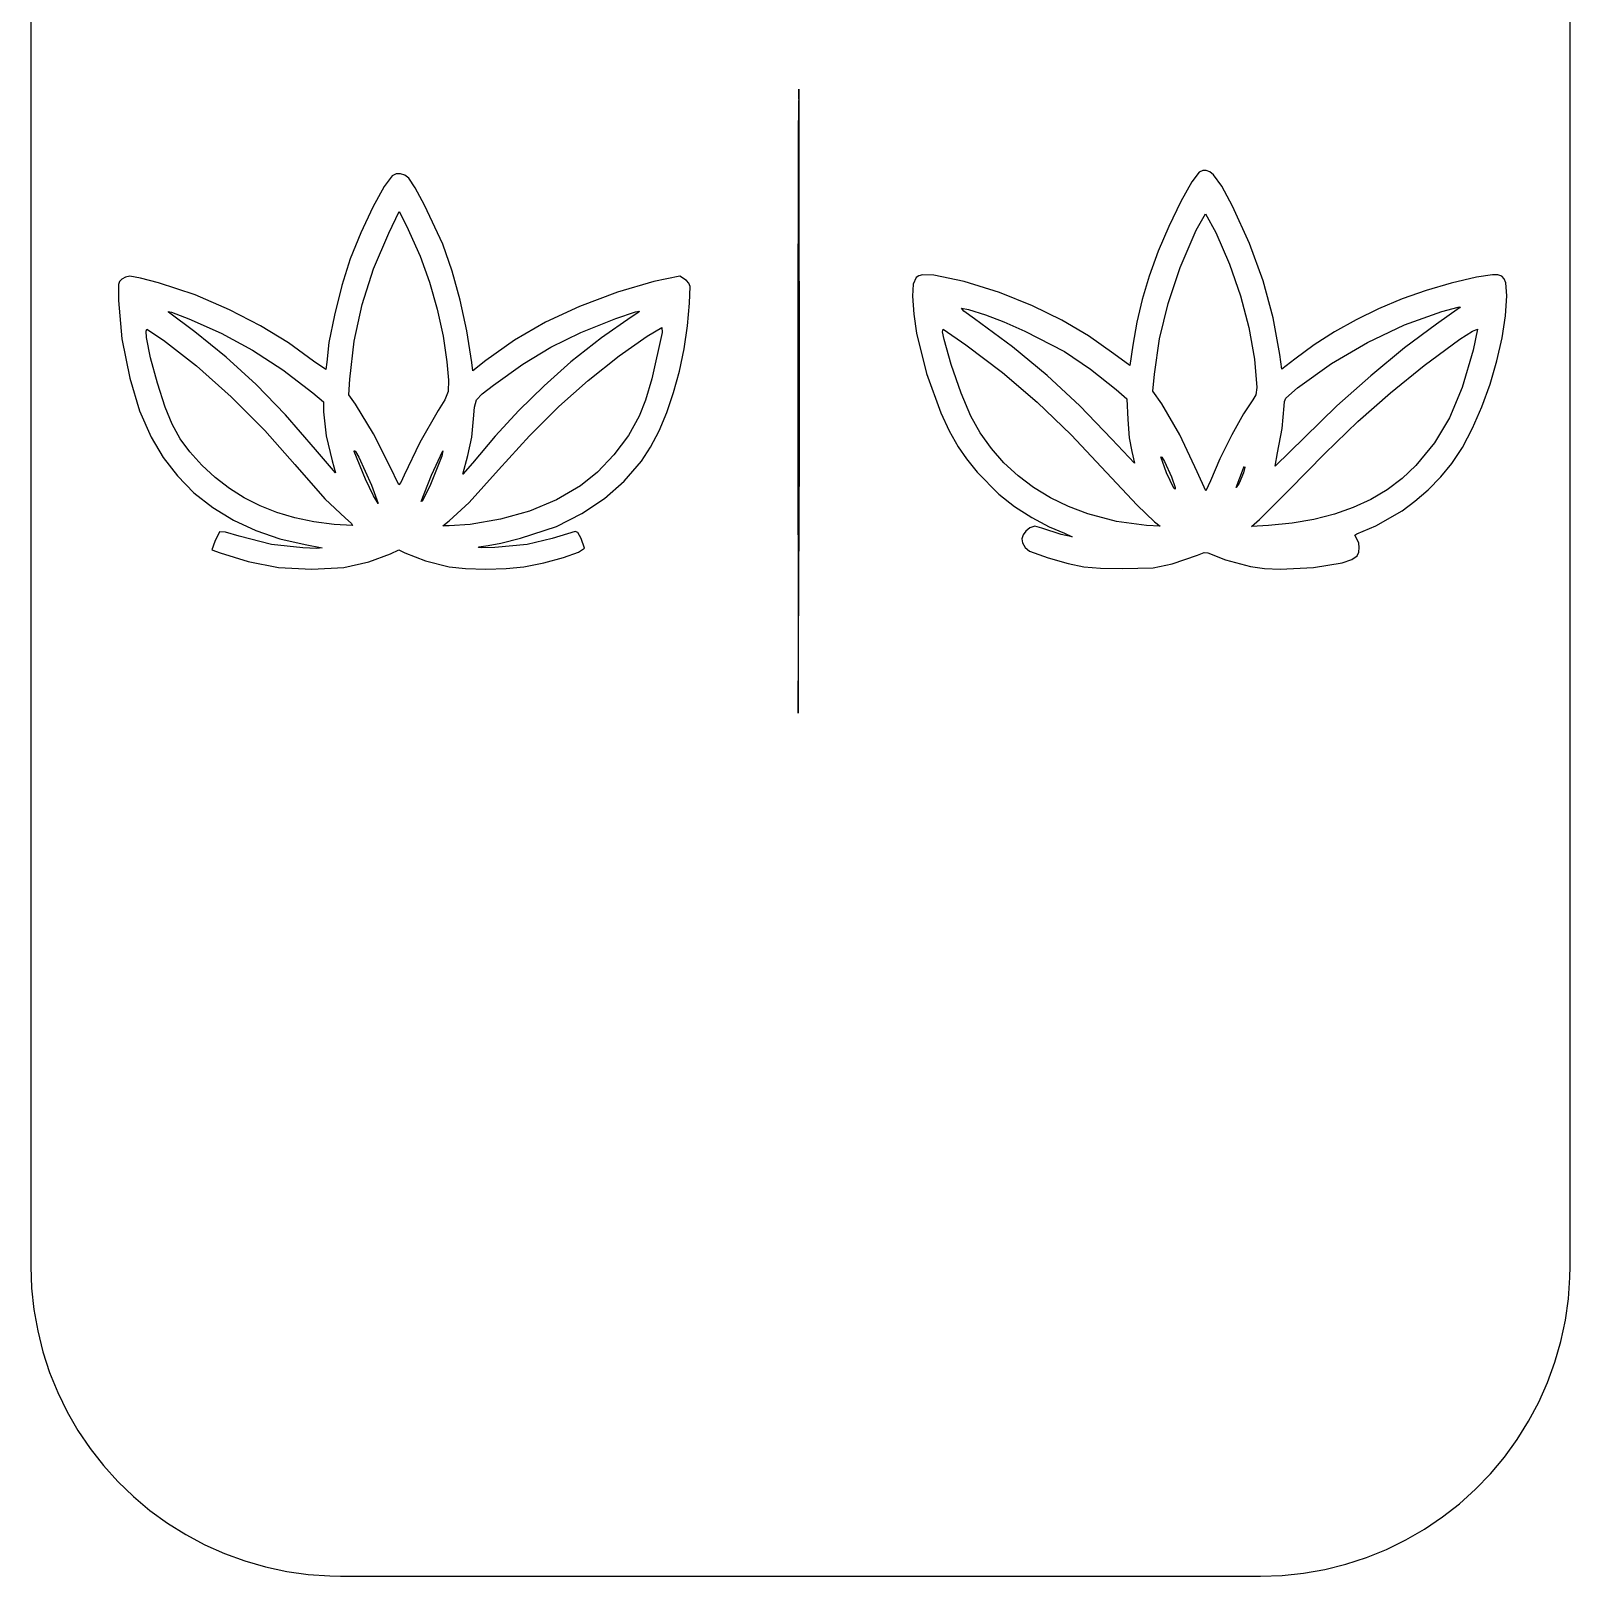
# Model space of a CAD drawing. Extents: x 45 to 235, y 1 to 395.
# Drawn here: x 44.6 to 235.4, y 1 to 192.6 of the extents above; entities that cross this region are included whole.
import ezdxf

# ---------------------------------------------------------------- set-up
doc = ezdxf.new("R2010")
doc.units = 0

msp = doc.modelspace()

# ---------------------------------------------------------------- linework, layer by layer
at = {"layer": 'Layer 1'}
for p, q in [((44.6336, 356.5), (44.6336, 39.4004)), ((235.443, 39.4004), (235.443, 356.494)), ((139.811261, 185.212465), (139.765057, 180.290676)), ((139.824338, 185.372512), (139.811261, 185.212465)), ((139.837967, 185.082537), (139.824338, 185.372512)), ((139.866767, 183.1088), (139.837967, 185.082537)), ((139.913901, 140.1201), (139.866767, 183.1088)), ((139.765057, 180.290676), (139.708, 152.169)), ((89.4183, 174.635), (88.413292, 173.282067)), ((89.418346, 174.63492), (89.4183, 174.635)), ((89.897126, 174.847953), (89.418346, 174.63492)), ((90.450329, 174.865628), (89.897126, 174.847953)), ((91.003534, 174.693527), (90.450329, 174.865628)), ((91.482316, 174.337231), (91.003534, 174.693527)), ((92.287625, 173.115157), (91.482316, 174.337231)), ((189.442, 175.071), (188.561959, 173.89358)), ((189.896153, 175.261502), (189.441985, 175.071106)), ((189.441985, 175.071106), (189.442, 175.071)), ((190.332879, 175.284448), (189.896153, 175.261502)), ((190.77007, 175.121339), (190.332879, 175.284448)), ((191.225634, 174.75357), (190.77007, 175.121339)), ((192.263512, 173.329627), (191.225634, 174.75357)), ((88.413292, 173.282067), (87.019428, 170.732795)), ((93.44458, 170.975829), (92.287625, 173.115157)), ((188.561959, 173.89358), (187.194454, 171.426799)), ((193.589775, 170.863776), (192.263512, 173.329627)), ((87.019428, 170.732795), (85.525092, 167.55465)), ((95.689646, 166.140871), (93.44458, 170.975829)), ((187.194454, 171.426799), (185.685547, 168.33115)), ((195.699333, 166.21176), (193.589775, 170.863776)), ((89.001532, 167.53026), (90.291512, 170.20946)), ((90.291512, 170.20946), (91.184578, 168.42333)), ((189.084775, 167.86691), (190.235835, 169.91104)), ((190.235835, 169.91104), (191.505975, 167.58907)), ((85.525092, 167.55465), (84.21867, 164.3151)), ((87.103768, 163.097474), (89.001532, 167.53026)), ((91.184578, 168.42333), (92.891328, 164.65261)), ((185.685547, 168.33115), (184.3813, 165.26713)), ((187.109178, 163.265479), (189.084775, 167.86691)), ((191.50597, 167.5891), (193.210856, 163.651549)), ((191.505975, 167.58907), (191.50597, 167.5891)), ((96.862107, 162.797463), (95.689646, 166.140871)), ((184.3813, 165.26713), (183.263416, 162.160318)), ((197.382824, 161.585808), (195.699333, 166.21176)), ((84.21867, 164.3151), (83.179863, 161.017586)), ((85.682307, 158.666555), (87.103768, 163.097474)), ((92.891328, 164.65261), (92.89133, 164.65251)), ((92.89133, 164.65251), (94.053557, 161.4229)), ((185.604302, 158.799844), (187.109178, 163.265479)), ((193.210856, 163.651549), (194.577124, 159.740046)), ((55.49672, 161.144678), (55.481836, 159.155131)), ((55.632541, 161.527332), (55.49672, 161.144678)), ((55.8986, 161.794631), (55.632541, 161.527332)), ((56.379863, 162.057589), (55.8986, 161.794631)), ((56.890895, 162.171703), (56.379863, 162.057589)), ((58.234523, 161.943166), (56.890895, 162.171703)), ((60.435866, 161.370427), (58.234523, 161.943166)), ((65.007865, 159.869583), (60.435866, 161.370427)), ((83.179863, 161.017586), (82.248966, 157.344238)), ((94.053557, 161.4229), (95.014843, 158.07608)), ((97.865255, 159.189841), (96.862107, 162.797463)), ((121.858976, 161.509305), (117.361397, 160.206921)), ((125.061607, 162.171661), (121.858976, 161.509305)), ((125.914981, 161.655668), (125.061607, 162.171661)), ((126.211119, 161.321385), (125.914981, 161.655668)), ((126.34911, 160.916403), (126.211119, 161.321385)), ((126.292053, 158.837548), (126.34911, 160.916403)), ((153.99255, 161.171169), (153.917822, 159.69048)), ((154.36683, 162.009967), (153.99255, 161.171169)), ((154.708745, 162.229939), (154.36683, 162.009967)), ((155.17648, 162.338975), (154.708745, 162.229939)), ((156.557322, 162.29029), (155.17648, 162.338975)), ((160.328042, 161.511338), (156.557322, 162.29029)), ((164.694142, 160.16678), (160.328042, 161.511338)), ((183.263416, 162.160318), (182.389268, 159.271193)), ((198.638389, 157.004515), (197.382824, 161.585808)), ((220.700437, 161.313595), (217.616606, 160.411497)), ((223.854736, 162.052196), (220.700437, 161.313595)), ((225.835916, 162.359502), (223.854736, 162.052196)), ((226.491722, 162.337215), (225.835916, 162.359502)), ((226.963101, 162.173758), (226.491722, 162.337215)), ((227.279124, 161.851224), (226.963101, 162.173758)), ((227.468861, 161.351703), (227.279124, 161.851224)), ((227.585766, 159.750076), (227.468861, 161.351703)), ((55.481836, 159.155131), (55.888677, 154.419403)), ((69.272551, 158.016159), (65.007865, 159.869583)), ((98.678627, 155.396159), (97.865255, 159.189841)), ((117.361397, 160.206921), (112.64923, 158.430714)), ((153.917822, 159.69048), (154.075387, 157.489637)), ((168.786445, 158.518327), (164.694142, 160.16678)), ((182.389268, 159.271193), (181.727223, 156.467661)), ((194.577124, 159.740046), (195.608492, 155.828545)), ((214.616035, 159.351718), (211.711517, 158.140071)), ((217.616606, 160.411497), (214.616035, 159.351718)), ((227.440605, 157.25607), (227.585766, 159.750076)), ((61.693524, 157.726252), (61.685151, 157.799744)), ((61.685151, 157.799744), (62.043307, 157.703925)), ((64.948254, 155.265362), (61.693524, 157.726252)), ((62.043307, 157.703925), (64.194104, 156.892724)), ((73.107456, 156.041801), (69.272551, 158.016159)), ((82.248966, 157.344238), (81.578547, 153.96112)), ((84.714821, 154.142614), (85.682307, 158.666555)), ((95.014843, 158.07608), (95.737977, 154.747875)), ((112.64923, 158.430714), (108.420804, 156.461007)), ((119.028381, 157.111067), (115.374255, 154.526138)), ((117.143046, 156.932477), (119.598979, 157.775928)), ((120.00083, 157.72629), (119.028381, 157.111067)), ((119.598979, 157.775928), (120.039929, 157.859032)), ((120.000856, 157.726313), (120.00083, 157.72629)), ((120.039929, 157.859032), (120.000856, 157.726313)), ((126.037816, 156.005669), (126.292053, 158.837548)), ((154.075387, 157.489637), (154.430404, 155.115064)), ((160.274676, 157.851335), (159.985671, 158.224377)), ((159.985671, 158.224377), (160.850206, 158.050415)), ((161.598148, 156.89222), (160.274676, 157.851335)), ((160.850206, 158.050415), (162.987358, 157.368522)), ((162.987358, 157.368522), (162.98737, 157.3685)), ((162.98737, 157.3685), (165.241741, 156.524429)), ((172.426625, 156.743358), (168.786445, 158.518327)), ((184.54968, 154.412342), (185.604302, 158.799844)), ((211.711517, 158.140071), (208.915846, 156.782371)), ((214.906455, 156.138612), (219.548236, 157.7852)), ((221.73127, 158.24172), (218.89331, 156.21744)), ((219.548236, 157.7852), (221.570035, 158.340885)), ((221.570035, 158.340885), (221.81718, 158.360111)), ((221.731286, 158.241656), (221.73127, 158.24172)), ((221.81718, 158.360111), (221.731286, 158.241656)), ((227.027291, 154.529967), (227.440605, 157.25607)), ((58.902837, 155.347355), (58.99443, 155.622639)), ((58.968694, 154.592513), (58.902837, 155.347355)), ((58.99443, 155.622639), (61.0584, 154.253269)), ((64.194104, 156.892724), (64.19413, 156.892762)), ((64.19413, 156.892762), (68.210438, 155.1333)), ((68.855132, 152.140595), (64.948254, 155.265362)), ((76.559091, 153.922321), (73.107456, 156.041801)), ((99.281756, 151.494571), (98.678627, 155.396159)), ((108.420804, 156.461007), (104.579375, 154.245708)), ((109.105469, 153.38254), (112.822849, 155.20123)), ((112.822849, 155.20123), (117.143046, 156.932477)), ((121.01288, 154.729578), (122.8387, 155.801252)), ((122.87843, 155.186012), (121.59341, 149.438143)), ((122.8387, 155.801252), (122.878392, 155.186029)), ((122.878392, 155.186029), (122.87843, 155.186012)), ((125.612641, 153.184257), (126.037816, 156.005669)), ((157.651521, 155.269649), (157.708306, 155.622031)), ((157.834514, 154.317469), (157.651521, 155.269649)), ((157.708306, 155.622031), (160.526426, 153.677131)), ((166.309988, 153.416368), (161.598148, 156.89222)), ((165.241741, 156.524429), (167.849618, 155.37895)), ((167.849618, 155.37895), (172.7714, 152.82379)), ((175.743062, 154.774891), (172.426625, 156.743358)), ((181.727223, 156.467661), (181.24565, 153.61763)), ((195.608492, 155.828545), (196.30868, 151.891)), ((199.464165, 152.486476), (198.638389, 157.004515)), ((206.241814, 155.284432), (203.702213, 153.652069)), ((208.915846, 156.782371), (206.241814, 155.284432)), ((210.307479, 153.974789), (214.906455, 156.138612)), ((218.89331, 156.21744), (214.922579, 153.277147)), ((221.76848, 154.359459), (223.331655, 155.361987)), ((223.331655, 155.361987), (223.973855, 155.622153)), ((223.973855, 155.622153), (223.41817, 153.002493)), ((55.888677, 154.419403), (56.890896, 149.549711)), ((59.473215, 152.070223), (58.968694, 154.592513)), ((61.0584, 154.253269), (61.05843, 154.253255)), ((61.05843, 154.253255), (65.167461, 151.048763)), ((68.210438, 155.1333), (72.092788, 153.027774)), ((79.673965, 151.633533), (76.559091, 153.922321)), ((81.578547, 153.96112), (81.32117, 151.5343)), ((84.178982, 149.43076), (84.714821, 154.142614)), ((95.737977, 154.747875), (96.18575, 151.57411)), ((104.579375, 154.245708), (101.028197, 151.732721)), ((105.611352, 151.269882), (109.105469, 153.38254)), ((115.374255, 154.526138), (111.586171, 151.554217)), ((117.57954, 152.288532), (121.01288, 154.729578)), ((154.430404, 155.115064), (155.651856, 150.117305)), ((158.717966, 151.243515), (157.834514, 154.317469)), ((160.526426, 153.677131), (160.52647, 153.677161)), ((160.52647, 153.677161), (165.071804, 150.231724)), ((170.610663, 149.864255), (166.309988, 153.416368)), ((178.864142, 152.54595), (175.743062, 154.774891)), ((181.24565, 153.61763), (180.848732, 151.0972)), ((183.924845, 150.04531), (184.54968, 154.412342)), ((203.702213, 153.652069), (201.309836, 151.891096)), ((205.853631, 151.349549), (210.307479, 153.974789)), ((214.922579, 153.277147), (210.73416, 149.84194)), ((217.345325, 151.117133), (221.76848, 154.359459)), ((226.379083, 151.6727), (227.027291, 154.529967)), ((60.308914, 148.907904), (59.473215, 152.070223)), ((72.56664, 148.753467), (68.855132, 152.140595)), ((72.092788, 153.027774), (75.870958, 150.55758)), ((81.202095, 150.601543), (79.673965, 151.633533)), ((81.32117, 151.5343), (81.202095, 150.601543)), ((96.18575, 151.57411), (96.392271, 149.283149)), ((99.420677, 150.462581), (99.281756, 151.494571)), ((101.028197, 151.732721), (99.420677, 150.462581)), ((111.586171, 151.554217), (108.258574, 148.584155)), ((113.712076, 149.229474), (117.57954, 152.288532)), ((125.031644, 150.422848), (125.612641, 153.184257)), ((139.708, 152.169), (139.767538, 108.0119)), ((139.708, 152.169), (139.708, 152.169)), ((172.7714, 152.82379), (175.976515, 150.665546)), ((180.848732, 151.0972), (178.864142, 152.54595)), ((196.30868, 151.891), (196.628695, 148.395637)), ((199.702316, 150.640806), (199.464165, 152.486476)), ((201.309836, 151.891096), (199.702316, 150.640806)), ((201.647236, 148.31871), (205.853631, 151.349549)), ((223.41817, 153.0024), (222.059656, 148.380787)), ((223.41817, 153.002493), (223.41817, 153.0024)), ((225.529237, 148.785202), (226.379083, 151.6727)), ((56.890896, 149.549711), (58.108936, 145.486265)), ((65.167461, 151.048763), (69.475566, 147.207962)), ((75.870958, 150.55758), (79.57473, 147.704112)), ((84.040061, 147.48586), (84.178982, 149.43076)), ((101.960946, 148.656737), (105.611352, 151.269882)), ((121.59341, 149.438143), (120.807638, 146.82748)), ((124.309943, 147.770979), (125.031644, 150.422848)), ((155.651856, 150.117305), (157.420311, 145.242358)), ((159.954923, 147.659769), (158.717966, 151.243515)), ((165.071804, 150.231724), (169.36782, 146.564881)), ((174.662031, 146.10005), (170.610663, 149.864255)), ((175.976515, 150.665546), (179.18163, 148.12031)), ((183.726386, 147.9218), (183.924845, 150.04531)), ((210.73416, 149.84194), (206.527141, 146.086708)), ((213.1817, 147.730288), (217.345325, 151.117133)), ((61.27671, 145.957689), (60.308914, 148.907904)), ((76.21488, 144.975611), (72.56664, 148.753467)), ((79.57473, 147.704112), (80.92425, 146.592742)), ((96.349479, 147.892695), (95.956901, 146.829698)), ((96.392271, 149.283149), (96.349479, 147.892695)), ((99.877123, 146.833392), (100.56925, 147.578544)), ((100.56925, 147.578544), (101.960946, 148.656737)), ((108.258574, 148.584155), (105.133778, 145.521064)), ((110.08276, 146.004818), (113.712076, 149.229474)), ((123.462654, 145.278188), (124.309943, 147.770979)), ((161.141646, 144.825831), (159.954923, 147.659769)), ((179.18163, 148.12031), (180.49146, 146.98909)), ((184.817906, 146.33413), (183.726386, 147.9218)), ((196.628695, 148.395637), (196.484502, 147.473114)), ((200.213369, 147.068423), (201.647236, 148.31871)), ((209.146466, 144.161114), (213.1817, 147.730288)), ((222.059656, 148.380787), (220.513226, 144.637358)), ((224.511012, 145.968407), (225.529237, 148.785202)), ((62.162957, 143.841311), (61.27671, 145.957689)), ((69.475566, 147.207962), (73.653428, 143.039708)), ((80.92425, 146.592742), (80.92425, 145.382142)), ((84.893435, 146.29511), (84.040061, 147.48586)), ((87.121135, 142.643462), (84.893435, 146.29511)), ((95.956901, 146.829698), (95.11407, 145.52111)), ((99.519896, 144.489097), (99.616645, 145.958003)), ((99.616645, 145.958003), (99.877123, 146.833392)), ((106.460884, 142.389445), (110.08276, 146.004818)), ((120.807638, 146.82748), (120.04047, 144.806612)), ((169.36782, 146.564881), (173.604286, 142.499878)), ((178.625948, 141.98792), (174.662031, 146.10005)), ((180.49146, 146.98909), (180.610535, 144.40912)), ((187.048087, 142.52868), (184.817906, 146.33413)), ((196.130067, 146.85014), (194.959158, 145.125098)), ((196.484502, 147.473114), (196.130067, 146.85014)), ((199.756914, 143.300184), (200.000026, 146.11582)), ((200.000026, 146.11582), (200.028554, 146.65538)), ((200.028554, 146.65538), (200.213369, 147.068423)), ((206.527141, 146.086708), (202.50061, 142.18634)), ((223.357663, 143.323249), (224.511012, 145.968407)), ((58.108936, 145.486265), (59.550246, 142.226571)), ((63.157114, 142.035645), (62.162957, 143.841311)), ((79.931954, 140.678662), (76.21488, 144.975611)), ((80.92425, 145.382142), (81.244265, 142.377967)), ((95.11407, 145.52111), (92.831793, 141.579219)), ((99.286707, 142.226662), (99.519896, 144.489097)), ((105.133778, 145.521064), (102.183879, 142.3389)), ((120.04047, 144.806612), (118.704593, 142.430685)), ((122.504895, 142.994011), (123.462654, 145.278188)), ((157.420311, 145.242358), (158.459081, 143.021301)), ((162.321017, 142.75416), (161.141646, 144.825831)), ((180.610535, 144.40912), (180.784187, 142.134284)), ((194.959158, 145.125098), (193.490562, 142.501406)), ((205.018212, 140.204949), (209.146466, 144.161114)), ((220.513226, 144.637358), (218.643061, 141.5042)), ((59.550246, 142.226571), (61.019347, 139.709782)), ((64.352208, 140.389987), (63.157114, 142.035645)), ((73.653428, 143.039708), (77.37173, 138.852855)), ((81.244265, 142.377967), (81.99593, 139.269602)), ((89.140455, 138.63459), (87.121135, 142.643462)), ((98.785598, 139.964227), (99.286707, 142.226662)), ((102.183879, 142.3389), (99.380971, 139.011617)), ((102.61574, 138.158232), (106.460884, 142.389445)), ((118.704593, 142.430685), (116.91474, 140.043596)), ((121.451782, 140.967986), (122.504895, 142.994011)), ((158.459081, 143.021301), (159.573902, 141.03538)), ((163.696205, 140.8297), (162.321017, 142.75416)), ((173.604286, 142.499878), (177.97097, 137.859961)), ((181.463908, 138.99119), (178.625948, 141.98792)), ((180.784187, 142.134284), (181.106682, 140.43994)), ((189.203846, 137.91947), (187.048087, 142.52868)), ((193.490562, 142.501406), (192.021966, 139.546532)), ((202.50061, 142.18634), (198.86881, 138.63392)), ((199.186344, 140.26128), (199.756914, 143.300184)), ((222.102449, 140.950661), (223.357663, 143.323249)), ((65.84127, 138.753629), (64.352208, 140.389987)), ((82.412694, 137.801002), (79.931954, 140.678662)), ((84.69485, 140.440505), (84.737643, 140.554929)), ((86.103908, 137.029489), (84.69485, 140.440505)), ((84.737643, 140.554929), (84.858579, 140.462831)), ((84.858579, 140.462831), (85.290227, 139.726053)), ((92.831793, 141.579219), (90.90674, 137.50337)), ((95.59023, 139.864976), (94.183652, 136.362173)), ((94.295285, 137.518196), (95.70931, 140.539736)), ((95.590235, 139.864975), (95.59023, 139.864976)), ((95.70931, 140.539736), (95.590235, 139.864975)), ((98.190221, 137.622407), (98.785598, 139.964227)), ((116.91474, 140.043596), (114.871852, 137.879772)), ((120.318433, 139.249648), (121.451782, 140.967986)), ((139.767538, 108.0119), (139.913901, 140.1201)), ((159.573902, 141.03538), (160.618294, 139.522749)), ((165.260234, 139.058267), (163.696205, 140.8297)), ((181.106682, 140.43994), (181.463908, 138.99119)), ((198.86881, 138.63392), (199.186344, 140.26128)), ((200.575525, 135.657133), (205.018212, 140.204949)), ((218.643061, 141.5042), (216.31334, 138.7134)), ((220.778626, 138.951576), (222.102449, 140.950661)), ((61.019347, 139.709782), (62.792883, 137.40835)), ((67.496369, 137.212199), (65.84127, 138.753629)), ((77.37173, 138.852855), (81.080433, 134.588467)), ((81.99593, 139.269602), (82.412694, 137.801002)), ((85.290227, 139.726053), (85.29023, 139.726055)), ((85.29023, 139.726055), (86.840692, 136.277827)), ((90.251825, 136.31262), (89.140455, 138.63459)), ((99.380971, 139.011617), (98.190221, 137.622407)), ((98.971534, 134.124549), (102.61574, 138.158232)), ((118.172611, 136.759296), (120.318433, 139.249648)), ((160.618294, 139.522749), (161.930603, 137.894765)), ((167.006129, 137.445676), (165.260234, 139.058267)), ((185.425604, 137.815343), (184.718593, 139.765201)), ((184.718593, 139.765201), (184.851002, 139.737603)), ((184.851002, 139.737603), (185.167607, 139.216958)), ((185.167607, 139.216958), (186.048273, 137.284461)), ((192.021966, 139.546532), (190.851057, 136.82794)), ((194.046164, 135.974629), (194.959075, 138.395829)), ((195.135208, 138.497539), (194.939229, 137.780606)), ((194.959075, 138.395829), (195.092725, 138.564829)), ((195.092725, 138.564829), (195.135208, 138.497539)), ((216.31334, 138.7134), (214.604966, 137.109991)), ((219.401199, 137.297236), (220.778626, 138.951576)), ((62.792883, 137.40835), (64.849689, 135.336695)), ((69.239853, 135.858917), (67.496369, 137.212199)), ((87.122871, 134.928614), (86.103908, 137.029489)), ((86.840692, 136.277827), (87.69158, 133.990585)), ((90.497418, 136.602862), (90.251825, 136.31262)), ((90.90674, 137.50337), (90.497418, 136.602862)), ((93.03011, 134.228736), (94.295285, 137.518196)), ((94.183652, 136.362173), (93.393847, 134.724266)), ((112.77687, 136.173642), (109.794402, 134.452632)), ((114.871852, 137.879772), (112.77687, 136.173642)), ((115.729093, 134.598263), (118.172611, 136.759296)), ((161.930603, 137.894765), (164.614762, 135.14115)), ((168.926913, 135.997742), (167.006129, 137.445676)), ((177.97097, 137.859961), (181.759055, 133.774187)), ((186.326113, 135.895251), (185.425604, 137.815343)), ((186.04827, 137.284461), (186.477438, 135.99448)), ((186.048273, 137.284461), (186.04827, 137.284461)), ((190.275526, 135.57765), (189.203846, 137.91947)), ((190.851057, 136.82794), (190.275526, 135.57765)), ((194.40339, 136.51295), (194.046164, 135.974629)), ((194.93923, 137.780609), (194.40339, 136.51295)), ((194.939229, 137.780606), (194.93923, 137.780609)), ((214.604966, 137.109991), (212.749145, 135.706126)), ((217.841436, 135.704292), (219.401199, 137.297236)), ((64.849689, 135.336695), (67.168601, 133.509236)), ((71.083813, 134.688435), (69.239853, 135.858917)), ((73.040341, 133.695404), (71.083813, 134.688435)), ((81.080433, 134.588467), (83.64303, 132.184635)), ((87.69158, 133.990585), (87.122871, 134.928614)), ((93.136045, 134.283702), (93.03011, 134.228736)), ((93.393847, 134.724266), (93.136045, 134.283702)), ((96.5032, 131.847232), (98.971534, 134.124549)), ((109.794402, 134.452632), (106.450985, 133.062798)), ((112.95067, 132.73864), (115.729093, 134.598263)), ((164.614762, 135.14115), (166.584157, 133.634102)), ((171.015611, 134.720279), (168.926913, 135.997742)), ((173.265247, 133.619104), (171.015611, 134.720279)), ((186.475267, 135.794161), (186.326113, 135.895251)), ((186.477438, 135.99448), (186.475267, 135.794161)), ((196.923875, 132.005483), (200.575525, 135.657133)), ((210.737968, 134.49855), (208.563528, 133.484005)), ((212.749145, 135.706126), (210.737968, 134.49855)), ((214.606556, 133.097036), (216.207251, 134.271355)), ((216.207251, 134.271355), (217.841436, 135.704292)), ((67.168601, 133.509236), (69.728457, 131.940394)), ((75.121529, 132.874473), (73.040341, 133.695404)), ((77.339469, 132.220295), (75.121529, 132.874473)), ((79.706252, 131.72752), (77.339469, 132.220295)), ((83.64303, 132.184635), (84.34756, 131.554527)), ((106.450985, 133.062798), (102.847086, 132.037632)), ((109.800133, 131.152518), (112.95067, 132.73864)), ((166.584157, 133.634102), (168.730303, 132.253573)), ((168.730303, 132.253573), (170.857844, 131.111195)), ((175.668846, 132.700031), (173.265247, 133.619104)), ((179.196456, 131.779676), (175.668846, 132.700031)), ((181.759055, 133.774187), (183.92474, 131.727581)), ((206.217913, 132.659237), (203.693217, 132.020989)), ((208.563528, 133.484005), (206.217913, 132.659237)), ((211.344387, 131.241442), (214.606556, 133.097036)), ((68.024496, 130.4976), (67.448965, 129.287)), ((68.773681, 130.438063), (68.024496, 130.4976)), ((70.445696, 129.961761), (68.773681, 130.438063)), ((69.728457, 131.940394), (72.508092, 130.644589)), ((72.508092, 130.644589), (75.486343, 129.636241)), ((82.23397, 131.390799), (79.706252, 131.72752)), ((84.51625, 131.251878), (82.23397, 131.390799)), ((84.34756, 131.554527), (84.51625, 131.251878)), ((95.709364, 131.212163), (96.5032, 131.847232)), ((96.5032, 131.212163), (95.709364, 131.212163)), ((99.08317, 131.410622), (96.5032, 131.212163)), ((102.847086, 132.037632), (99.08317, 131.410622)), ((105.314957, 129.706246), (109.800133, 131.152518)), ((112.102243, 130.517443), (109.26924, 129.656626)), ((112.442104, 130.400848), (112.102243, 130.517443)), ((112.856387, 129.644223), (112.442104, 130.400848)), ((167.973363, 130.573183), (167.638774, 130.107735)), ((168.484705, 130.973512), (167.973363, 130.573183)), ((169.094964, 131.191816), (168.484705, 130.973512)), ((169.973145, 130.93382), (169.094964, 131.191816)), ((172.332331, 130.169755), (169.973145, 130.93382)), ((170.857844, 131.111195), (172.771422, 130.3186)), ((172.771422, 130.3186), (173.724025, 129.88199)), ((182.932446, 131.290971), (179.196456, 131.779676)), ((184.619346, 131.171896), (182.932446, 131.290971)), ((183.92474, 131.727581), (184.619346, 131.171896)), ((195.93158, 131.152109), (196.923875, 132.005483)), ((198.07494, 131.29103), (195.93158, 131.152109)), ((200.981528, 131.566005), (198.07494, 131.29103)), ((203.693217, 132.020989), (200.981528, 131.566005)), ((208.990166, 130.219376), (211.344387, 131.241442)), ((67.448965, 129.287), (67.052047, 128.25501)), ((74.454566, 128.929771), (70.445696, 129.961761)), ((78.341878, 128.517968), (74.454566, 128.929771)), ((75.486343, 129.636241), (78.642046, 128.929771)), ((80.078084, 128.433003), (78.341878, 128.517968)), ((78.642046, 128.929771), (80.725866, 128.493161)), ((80.725866, 128.493161), (80.078084, 128.433003)), ((100.119822, 128.532274), (100.174863, 128.612239)), ((100.49736, 128.497195), (100.119822, 128.532274)), ((100.174863, 128.612239), (101.306083, 128.810698)), ((102.144569, 128.540297), (100.49736, 128.497195)), ((101.306083, 128.810698), (102.87329, 129.08451)), ((106.168323, 128.929773), (102.144569, 128.540297)), ((102.87329, 129.08451), (105.314957, 129.706246)), ((109.26924, 129.656626), (106.168323, 128.929773)), ((112.527379, 127.957017), (113.273151, 128.453473)), ((113.273151, 128.453473), (112.856387, 129.644223)), ((167.638774, 130.107735), (167.493962, 129.608798)), ((167.493962, 129.608798), (167.551948, 129.108002)), ((167.551948, 129.108002), (167.869792, 128.562549)), ((167.869792, 128.562549), (168.442532, 128.108264)), ((173.724025, 129.88199), (172.332331, 130.169755)), ((208.749535, 130.060609), (208.990166, 130.219376)), ((209.029858, 129.544615), (208.749535, 130.060609)), ((209.241961, 129.091569), (209.029858, 129.544615)), ((209.312662, 128.539916), (209.241961, 129.091569)), ((209.241961, 127.984542), (209.312662, 128.539916)), ((67.052047, 128.25501), (68.084037, 127.877938)), ((68.084037, 127.877938), (71.569471, 126.793856)), ((71.569471, 126.793856), (75.307947, 126.052118)), ((83.444767, 126.052118), (86.508478, 126.786417)), ((86.508478, 126.786417), (89.200077, 127.758868)), ((89.200077, 127.758868), (90.232067, 128.255015)), ((90.232067, 128.255015), (90.986211, 127.877943)), ((90.986211, 127.877943), (93.533926, 126.888129)), ((93.533926, 126.888129), (96.483521, 126.151353)), ((105.731711, 126.151353), (108.207795, 126.636647)), ((108.207795, 126.636647), (110.655972, 127.294972)), ((110.655972, 127.294972), (112.527379, 127.957017)), ((168.442532, 128.108264), (170.747138, 127.242492)), ((170.747138, 127.242492), (173.226946, 126.546955)), ((173.226946, 126.546955), (175.180216, 126.158411)), ((183.738759, 126.036857), (186.107868, 126.508197)), ((186.107868, 126.508197), (189.243518, 127.579877)), ((189.243518, 127.579877), (190.096893, 127.907334)), ((190.096893, 127.907334), (190.533498, 127.877565)), ((190.533498, 127.877565), (192.736393, 127.001864)), ((192.736393, 127.001864), (195.832358, 126.170815)), ((203.651654, 126.056701), (207.174297, 126.645255)), ((207.174297, 126.645255), (208.376513, 127.053724)), ((208.376513, 127.053724), (209.029858, 127.520335)), ((209.029858, 127.520335), (209.241961, 127.984542)), ((75.307947, 126.052118), (79.45078, 125.85862)), ((79.45078, 125.85862), (83.444767, 126.052118)), ((96.483521, 126.151353), (98.517415, 125.936459)), ((98.517415, 125.936459), (101.010866, 125.861107)), ((101.010866, 125.861107), (103.552692, 125.930877)), ((103.552692, 125.930877), (105.731711, 126.151353)), ((175.180216, 126.158411), (177.219072, 125.989412)), ((177.219072, 125.989412), (179.955638, 125.952512)), ((179.955638, 125.952512), (183.738759, 126.036857)), ((195.832358, 126.170815), (197.553681, 125.947161)), ((197.553681, 125.947161), (199.518738, 125.862583)), ((199.518738, 125.862583), (203.651654, 126.056701)), ((44.6336, 39.4004), (44.7274, 36.7234)), ((235.42, 38.0634), (235.443, 39.4003)), ((44.7274, 36.7234), (45.0077, 34.0595)), ((235.233, 35.3914), (235.42, 38.0634)), ((234.86, 32.7389), (235.233, 35.3914)), ((45.0077, 34.0595), (45.4731, 31.4217)), ((234.303, 30.1189), (234.86, 32.7389)), ((45.4731, 31.4217), (46.1215, 28.8228)), ((46.1215, 28.8228), (46.9495, 26.2754)), ((233.564, 27.5441), (234.303, 30.1189)), ((232.648, 25.0271), (233.564, 27.5441)), ((46.9495, 26.2754), (47.9532, 23.792)), ((231.558, 22.5802), (232.648, 25.0271)), ((47.9532, 23.792), (49.1277, 21.3846)), ((49.1277, 21.3846), (50.4673, 19.0651)), ((230.301, 20.2152), (231.558, 22.5802)), ((228.881, 17.9437), (230.301, 20.2152)), ((50.4673, 19.0651), (51.9654, 16.8446)), ((227.307, 15.7768), (228.881, 17.9437)), ((51.9654, 16.8446), (53.6147, 14.734)), ((225.585, 13.725), (227.307, 15.7768)), ((53.6147, 14.734), (55.4073, 12.7437)), ((223.724, 11.7983), (225.585, 13.725)), ((55.4073, 12.7437), (57.3343, 10.8832)), ((221.733, 10.006), (223.724, 11.7983)), ((57.3343, 10.8832), (59.3864, 9.16168)), ((219.623, 8.35707), (221.733, 10.006)), ((59.3864, 9.16168), (61.5536, 7.58751)), ((217.402, 6.85935), (219.623, 8.35707)), ((61.5536, 7.58751), (63.8253, 6.16835)), ((63.8253, 6.16835), (66.1905, 4.91111)), ((215.082, 5.52019), (217.402, 6.85935)), ((66.1905, 4.91111), (68.6377, 3.82192)), ((210.191, 3.34285), (212.674, 4.34612)), ((212.674, 4.34612), (215.082, 5.52019)), ((68.6377, 3.82192), (71.1548, 2.90609)), ((71.1548, 2.90609), (73.7297, 2.16807)), ((73.7297, 2.16807), (76.3498, 1.61148)), ((205.044, 1.8674), (207.643, 2.51526)), ((207.643, 2.51526), (210.191, 3.34285)), ((76.3498, 1.61148), (79.0024, 1.239)), ((79.0024, 1.239), (81.6745, 1.05247)), ((81.6745, 1.05247), (83.0047, 1.02925)), ((83.0047, 1.02925), (197.065, 1.02925)), ((197.065, 1.02925), (199.742, 1.12258)), ((199.742, 1.12258), (202.406, 1.40242)), ((202.406, 1.40242), (205.044, 1.8674))]:
    msp.add_line(p, q, dxfattribs=at)

doc.saveas('drawing.dxf')
